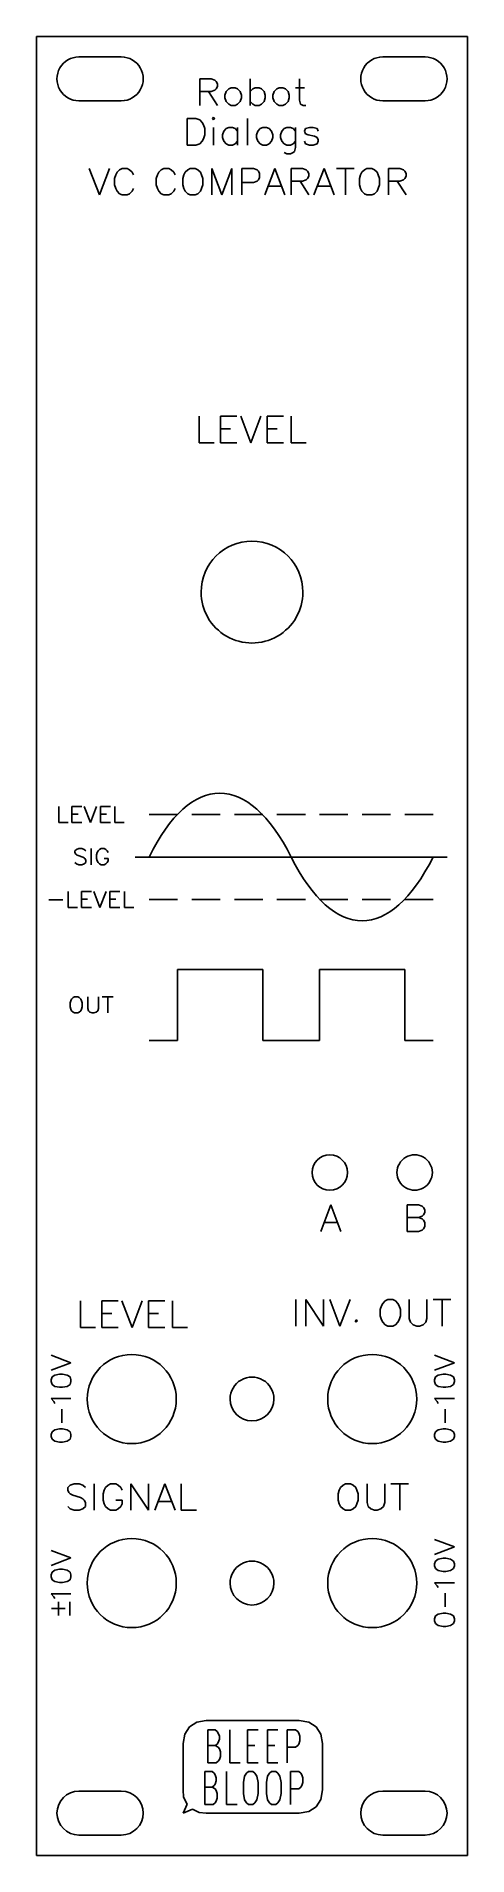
# Model space of a CAD drawing. Extents: x 0 to 30, y 0 to 128.
import ezdxf

# ---------------------------------------------------------------- set-up
doc = ezdxf.new("R2010")
doc.units = 0
for name, color, linetype in [('graphic', 7, 'CONTINUOUS'), ('logo', 7, 'CONTINUOUS'), ('panel', 7, 'CONTINUOUS'), ('text', 7, 'CONTINUOUS')]:
    doc.layers.add(name, color=color, linetype=linetype)

msp = doc.modelspace()

# ---------------------------------------------------------------- linework, layer by layer
at = {"layer": 'graphic', "color": 7}
for p, q in [((1.629148, 74.098649), (1.629148, 72.959615)), ((2.55139, 74.098649), (2.55139, 72.959615)), ((2.55139, 74.098649), (3.256834, 74.098649)), ((2.55139, 73.554941), (2.98498, 73.554941)), ((3.418568, 74.098649), (3.852158, 72.959615)), ((4.285748, 74.098649), (3.852158, 72.959615)), ((4.555878, 74.098649), (4.555878, 72.959615)), ((4.555878, 74.098649), (5.261322, 74.098649)), ((4.555878, 73.554941), (4.989468, 73.554941)), ((5.584798, 74.098649), (5.584798, 72.959615)), ((8, 73.529167), (10, 73.529167)), ((11, 73.529167), (13, 73.529167)), ((14, 73.529167), (16, 73.529167)), ((17, 73.529167), (19, 73.529167)), ((20, 73.529167), (22, 73.529167)), ((23, 73.529167), (25, 73.529167)), ((25.999999, 73.529167), (28, 73.529167)), ((1.629148, 72.959615), (2.279533, 72.959615)), ((2.55139, 72.959615), (3.256834, 72.959615)), ((4.555878, 72.959615), (5.261322, 72.959615)), ((5.584798, 72.959615), (6.235183, 72.959615)), ((2.874816, 71.068301), (2.766418, 70.959903)), ((2.766418, 70.959903), (2.766418, 70.851506)), ((2.766418, 70.851506), (2.819757, 70.743108)), ((2.819757, 70.743108), (2.874816, 70.68977)), ((3.036552, 71.12336), (2.874816, 71.068301)), ((2.874816, 70.68977), (2.983213, 70.634711)), ((2.983213, 70.634711), (3.308406, 70.526313)), ((3.253347, 71.12336), (3.036552, 71.12336)), ((3.416803, 71.068301), (3.253347, 71.12336)), ((3.525201, 70.959903), (3.416803, 71.068301)), ((3.903729, 71.12336), (3.903729, 69.984326)), ((4.337323, 70.851506), (4.283985, 70.68977)), ((4.283985, 70.68977), (4.283985, 70.417916)), ((4.392383, 70.959903), (4.337323, 70.851506)), ((4.50078, 71.068301), (4.392383, 70.959903)), ((4.609178, 71.12336), (4.50078, 71.068301)), ((4.825972, 71.12336), (4.609178, 71.12336)), ((4.93437, 71.068301), (4.825972, 71.12336)), ((5.042767, 70.959903), (4.93437, 71.068301)), ((5.097827, 70.851506), (5.042767, 70.959903)), ((2.874816, 70.038525), (2.766418, 70.146922)), ((3.036552, 69.984326), (2.874816, 70.038525)), ((3.253347, 69.984326), (3.036552, 69.984326)), ((3.416803, 70.038525), (3.253347, 69.984326)), ((3.308406, 70.526313), (3.416803, 70.472975)), ((3.416803, 70.472975), (3.470142, 70.417916)), ((3.525201, 70.146922), (3.416803, 70.038525)), ((3.470142, 70.417916), (3.525201, 70.309518)), ((3.525201, 70.309518), (3.525201, 70.146922)), ((4.283985, 70.417916), (4.337323, 70.25618)), ((4.337323, 70.25618), (4.392383, 70.146922)), ((4.392383, 70.146922), (4.50078, 70.038525)), ((4.50078, 70.038525), (4.609178, 69.984326)), ((4.609178, 69.984326), (4.825972, 69.984326)), ((4.825972, 70.417916), (5.097827, 70.417916)), ((4.825972, 69.984326), (4.93437, 70.038525)), ((4.93437, 70.038525), (5.042767, 70.146922)), ((5.042767, 70.146922), (5.097827, 70.25618)), ((5.097827, 70.25618), (5.097827, 70.417916)), ((7, 70.529168), (29.000002, 70.529169)), ((2.295391, 68.098701), (2.295391, 66.959667)), ((3.217633, 68.098701), (3.217633, 66.959667)), ((3.217633, 68.098701), (3.923077, 68.098701)), ((4.084811, 68.098701), (4.518401, 66.959667)), ((4.95199, 68.098701), (4.518401, 66.959667)), ((5.222121, 68.098701), (5.222121, 66.959667)), ((5.222121, 68.098701), (5.927565, 68.098701)), ((6.251041, 68.098701), (6.251041, 66.959667)), ((0.912875, 67.501905), (1.912875, 67.501905)), ((2.295391, 66.959667), (2.945776, 66.959667)), ((3.217633, 67.554993), (3.651223, 67.554993)), ((3.217633, 66.959667), (3.923077, 66.959667)), ((5.222121, 67.554993), (5.655711, 67.554993)), ((5.222121, 66.959667), (5.927565, 66.959667)), ((6.251041, 66.959667), (6.901426, 66.959667)), ((8, 67.529167), (10, 67.529167)), ((11, 67.529167), (13, 67.529167)), ((14, 67.529167), (16, 67.529167)), ((17, 67.529167), (19, 67.529167)), ((20, 67.529167), (22, 67.529167)), ((23, 67.529167), (25, 67.529167)), ((25.999999, 67.529167), (28, 67.529167)), ((10, 57.591664), (10, 62.591664)), ((10, 62.591664), (16.000002, 62.591664)), ((16.000002, 62.591664), (16.000002, 57.591664)), ((20.000002, 57.591664), (20.000002, 62.591664)), ((20.000002, 62.591664), (26.000001, 62.591664)), ((26.000001, 62.591664), (26.000002, 57.591664)), ((2.467921, 60.389232), (2.414583, 60.227496)), ((2.52298, 60.49763), (2.467921, 60.389232)), ((2.631378, 60.606027), (2.52298, 60.49763)), ((2.739775, 60.661086), (2.631378, 60.606027)), ((2.95657, 60.661086), (2.739775, 60.661086)), ((3.064968, 60.606027), (2.95657, 60.661086)), ((3.173365, 60.49763), (3.064968, 60.606027)), ((3.228424, 60.389232), (3.173365, 60.49763)), ((3.281763, 60.227496), (3.228424, 60.389232)), ((3.660297, 60.661086), (3.660297, 59.847245)), ((4.4208, 59.847245), (4.4208, 60.661086)), ((4.69093, 60.661086), (5.449712, 60.661086)), ((5.069461, 60.661086), (5.069461, 59.522052)), ((2.414583, 60.227496), (2.414583, 59.955642)), ((2.414583, 59.955642), (2.467921, 59.793906)), ((2.467921, 59.793906), (2.52298, 59.684648)), ((2.52298, 59.684648), (2.631378, 59.576251)), ((2.631378, 59.576251), (2.739775, 59.522052)), ((2.739775, 59.522052), (2.95657, 59.522052)), ((2.95657, 59.522052), (3.064968, 59.576251)), ((3.064968, 59.576251), (3.173365, 59.684648)), ((3.173365, 59.684648), (3.228424, 59.793906)), ((3.228424, 59.793906), (3.281763, 59.955642)), ((3.281763, 59.955642), (3.281763, 60.227496)), ((3.660297, 59.847245), (3.715356, 59.684648)), ((3.715356, 59.684648), (3.823753, 59.576251)), ((3.823753, 59.576251), (3.98721, 59.522052)), ((3.98721, 59.522052), (4.093887, 59.522052)), ((4.093887, 59.522052), (4.257343, 59.576251)), ((4.257343, 59.576251), (4.365741, 59.684648)), ((4.365741, 59.684648), (4.4208, 59.847245)), ((8, 57.591664), (10, 57.591664)), ((16.000002, 57.591664), (20.000002, 57.591664)), ((26.000002, 57.591664), (28.000002, 57.591664))]:
    msp.add_line(p, q, dxfattribs=at)
for points in [[(7.999999, 70.529168), (10.897755, 76.529168), (15.000001, 76.529168), (18.000001, 70.529168)], [(18.000001, 70.529168), (21.000001, 64.529168), (25.000001, 64.529168), (28.000001, 70.529168)]]:
    msp.add_open_spline(points, degree=3, dxfattribs=at)
at = {"layer": 'logo', "color": 7}
for p, q in [((10.499101, 8.630693), (10.831612, 9.147373)), ((10.831612, 9.147373), (11.348298, 9.479889)), ((11.348298, 9.479889), (12.018441, 9.597549)), ((12.018441, 9.597549), (18.566471, 9.597554)), ((18.566471, 9.597554), (19.236629, 9.479892)), ((19.236629, 9.479892), (19.7533, 9.147373)), ((19.7533, 9.147373), (20.085826, 8.630693)), ((10.381437, 7.960543), (10.499101, 8.630693)), ((10.381437, 4.686528), (10.381437, 7.960543)), ((12.127613, 6.601743), (12.127613, 8.921913)), ((12.127613, 8.921913), (12.643201, 8.921913)), ((12.643201, 7.81707), (12.127613, 7.81707)), ((12.643201, 8.921913), (12.790516, 8.811428)), ((12.790516, 7.927555), (12.643201, 7.81707)), ((12.643201, 7.81707), (12.864174, 7.706586)), ((12.790516, 8.811428), (12.864174, 8.700945)), ((12.864174, 8.038038), (12.790516, 7.927555)), ((12.864174, 8.700945), (12.937831, 8.479976)), ((12.937831, 8.259008), (12.864174, 8.038038)), ((12.864174, 7.706586), (12.937831, 7.596101)), ((12.937831, 8.479976), (12.937831, 8.259008)), ((13.674393, 6.601743), (13.674393, 8.921913)), ((14.926557, 6.601743), (14.926557, 8.921913)), ((14.926557, 8.921913), (15.663118, 8.921913)), ((14.926557, 7.81707), (15.442145, 7.81707)), ((16.326022, 6.601743), (16.326022, 8.921913)), ((16.326022, 8.921913), (17.062583, 8.921913)), ((16.326022, 7.81707), (16.84161, 7.81707)), ((17.725487, 6.601743), (17.725487, 8.921913)), ((17.725487, 8.921913), (18.314733, 8.921913)), ((18.314733, 7.706586), (17.725487, 7.706586)), ((18.314733, 8.921913), (18.462048, 8.811428)), ((18.462048, 7.81707), (18.314733, 7.706586)), ((18.462048, 8.811428), (18.535705, 8.700945)), ((18.535705, 7.927555), (18.462048, 7.81707)), ((18.535705, 8.700945), (18.609363, 8.479976)), ((18.609363, 8.148523), (18.535705, 7.927555)), ((18.609363, 8.479976), (18.609363, 8.148523)), ((20.085826, 8.630693), (20.20349, 7.960546)), ((20.20349, 7.960546), (20.203475, 4.686528)), ((12.716858, 6.601743), (12.127613, 6.601743)), ((12.864174, 6.712228), (12.716858, 6.601743)), ((12.937831, 6.822711), (12.864174, 6.712228)), ((12.937831, 7.596101), (13.011489, 7.375133)), ((13.011489, 7.04368), (12.937831, 6.822711)), ((13.011489, 7.375133), (13.011489, 7.04368)), ((14.410954, 6.601743), (13.674393, 6.601743)), ((15.663118, 6.601743), (14.926557, 6.601743)), ((17.062583, 6.601743), (16.326022, 6.601743)), ((11.90664, 3.662861), (11.90664, 5.983031)), ((11.90664, 5.983031), (12.422243, 5.983031)), ((12.422243, 5.983031), (12.569558, 5.872546)), ((12.569558, 5.872546), (12.643201, 5.762063)), ((12.643201, 5.762063), (12.716858, 5.541094)), ((12.716858, 5.320126), (12.643201, 5.099156)), ((12.716858, 5.541094), (12.716858, 5.320126)), ((13.45342, 3.662861), (13.45342, 5.983031)), ((14.631927, 5.209641), (14.705584, 5.651578)), ((14.631927, 4.436251), (14.631927, 5.209641)), ((14.705584, 5.651578), (14.8529, 5.872546)), ((14.8529, 5.872546), (15.0002, 5.983031)), ((15.0002, 5.983031), (15.29483, 5.983031)), ((15.29483, 5.983031), (15.442145, 5.872546)), ((15.442145, 5.872546), (15.589461, 5.651578)), ((15.589461, 5.651578), (15.663118, 5.209641)), ((15.663118, 5.209641), (15.663118, 4.436251)), ((16.252364, 5.209641), (16.326022, 5.651578)), ((16.252364, 4.436251), (16.252364, 5.209641)), ((16.326022, 5.651578), (16.473337, 5.872546)), ((16.473337, 5.872546), (16.620637, 5.983031)), ((16.620637, 5.983031), (16.915268, 5.983031)), ((16.915268, 5.983031), (17.062583, 5.872546)), ((17.062583, 5.872546), (17.209898, 5.651578)), ((17.209898, 5.651578), (17.283541, 5.209641)), ((17.283541, 5.209641), (17.283541, 4.436251)), ((17.94646, 3.662861), (17.94646, 5.983031)), ((17.94646, 5.983031), (18.535705, 5.983031)), ((18.535705, 5.983031), (18.683021, 5.872546)), ((18.683021, 5.872546), (18.756678, 5.762063)), ((18.756678, 5.762063), (18.830321, 5.541094)), ((18.830321, 5.209641), (18.756678, 4.988673)), ((18.830321, 5.541094), (18.830321, 5.209641)), ((10.418003, 4.168941), (10.381437, 4.686528)), ((10.673964, 3.687148), (10.418003, 4.168941)), ((12.422243, 4.878188), (11.90664, 4.878188)), ((12.569558, 4.988673), (12.422243, 4.878188)), ((12.422243, 4.878188), (12.643201, 4.767704)), ((12.643201, 5.099156), (12.569558, 4.988673)), ((12.643201, 4.767704), (12.716858, 4.657219)), ((12.716858, 3.883829), (12.643201, 3.773346)), ((12.716858, 4.657219), (12.790516, 4.436251)), ((12.790516, 4.104798), (12.716858, 3.883829)), ((12.790516, 4.436251), (12.790516, 4.104798)), ((14.705584, 3.994314), (14.631927, 4.436251)), ((14.8529, 3.773346), (14.705584, 3.994314)), ((15.589461, 3.994314), (15.442145, 3.773346)), ((15.663118, 4.436251), (15.589461, 3.994314)), ((16.326022, 3.994314), (16.252364, 4.436251)), ((16.473337, 3.773346), (16.326022, 3.994314)), ((17.209898, 3.994314), (17.062583, 3.773346)), ((17.283541, 4.436251), (17.209898, 3.994314)), ((18.535705, 4.767704), (17.94646, 4.767704)), ((18.683021, 4.878188), (18.535705, 4.767704)), ((18.756678, 4.988673), (18.683021, 4.878188)), ((20.085826, 4.016377), (19.7533, 3.499697)), ((20.203475, 4.686528), (20.085826, 4.016377)), ((10.377477, 3.049532), (10.673964, 3.687148)), ((11.038911, 3.328316), (10.377477, 3.049532)), ((11.506951, 3.084368), (11.038911, 3.328316)), ((12.018441, 3.049519), (11.506951, 3.084368)), ((12.495901, 3.662861), (11.90664, 3.662861)), ((18.566471, 3.049519), (12.018441, 3.049519)), ((12.643201, 3.773346), (12.495901, 3.662861)), ((14.189981, 3.662861), (13.45342, 3.662861)), ((15.0002, 3.662861), (14.8529, 3.773346)), ((15.29483, 3.662861), (15.0002, 3.662861)), ((15.442145, 3.773346), (15.29483, 3.662861)), ((16.620637, 3.662861), (16.473337, 3.773346)), ((16.915268, 3.662861), (16.620637, 3.662861)), ((17.062583, 3.773346), (16.915268, 3.662861)), ((19.236629, 3.16718), (18.566471, 3.049519)), ((19.7533, 3.499697), (19.236629, 3.16718))]:
    msp.add_line(p, q, dxfattribs=at)
at = {"layer": 'panel', "color": 7}
for p, q in [((0.049704, 128.450048), (0.049704, 0.049849)), ((30.429903, 128.450048), (0.049704, 128.450048)), ((30.429903, 0.049849), (30.429903, 128.450048)), ((3.039728, 127.001257), (6.030015, 127.001257)), ((24.449592, 127.001257), (27.439616, 127.001257)), ((3.039728, 123.903804), (6.030015, 123.903804)), ((24.449592, 123.903804), (27.439616, 123.903804)), ((18.827974, 89.230603), (18.827974, 89.230603)), ((21.967659, 48.262422), (21.967659, 48.262422)), ((27.948014, 48.262422), (27.948014, 48.262422)), ((9.90728, 32.274839), (9.90728, 32.274839)), ((16.784687, 32.274839), (16.784687, 32.274839)), ((26.851616, 32.274839), (26.851616, 32.274839)), ((9.90728, 19.284927), (9.90728, 19.284927)), ((16.784687, 19.284927), (16.784687, 19.284927)), ((26.851616, 19.284927), (26.851616, 19.284927)), ((3.039728, 4.596358), (6.030015, 4.596358)), ((24.449592, 4.596358), (27.439616, 4.596358)), ((3.039728, 1.498641), (6.030015, 1.498641)), ((24.449592, 1.498641), (27.439616, 1.498641)), ((0.049704, 0.049849), (30.429903, 0.049849))]:
    msp.add_line(p, q, dxfattribs=at)
for points in [[(1.701894, 126.226869), (1.425919, 125.747669), (1.425919, 125.157271), (1.701894, 124.678071)], [(3.039838, 127.001268), (2.48789, 127.001268), (1.977868, 126.706068), (1.701894, 126.226869)], [(7.367962, 126.226869), (7.091988, 126.706068), (6.581966, 127.001268), (6.030017, 127.001268)], [(7.367962, 124.678071), (7.643936, 125.157271), (7.643936, 125.747669), (7.367962, 126.226869)], [(23.111563, 126.226869), (22.835589, 125.747669), (22.835589, 125.157271), (23.111563, 124.678071)], [(24.449508, 127.001268), (23.897559, 127.001268), (23.387538, 126.706068), (23.111563, 126.226869)], [(28.777629, 126.226869), (28.501654, 126.706068), (27.991633, 127.001268), (27.439684, 127.001268)], [(28.777629, 124.678071), (29.053603, 125.157271), (29.053603, 125.747669), (28.777629, 126.226869)], [(1.701894, 124.678071), (1.977868, 124.198871), (2.48789, 123.903672), (3.039838, 123.903672)], [(6.030017, 123.903672), (6.581966, 123.903672), (7.091988, 124.198871), (7.367962, 124.678071)], [(23.111563, 124.678071), (23.387538, 124.198871), (23.897559, 123.903672), (24.449508, 123.903672)], [(27.439684, 123.903672), (27.991633, 123.903672), (28.501654, 124.198871), (28.777629, 124.678071)], [(15.239761, 92.827809), (13.258046, 92.827809), (11.651549, 91.217285), (11.651549, 89.230603)], [(18.827974, 89.230603), (18.827974, 91.217285), (17.221476, 92.827809), (15.239761, 92.827809)], [(11.651549, 89.230603), (11.651549, 87.945445), (12.335458, 86.75791), (13.445655, 86.115331)], [(17.033868, 86.115331), (18.144064, 86.75791), (18.827974, 87.945445), (18.827974, 89.230603)], [(13.445655, 86.115331), (14.555852, 85.472752), (15.923671, 85.472752), (17.033868, 86.115331)], [(20.721753, 49.509728), (20.034329, 49.509728), (19.476796, 48.951568), (19.475847, 48.262422)], [(21.967659, 48.262422), (21.96671, 48.951568), (21.409177, 49.509728), (20.721753, 49.509728)], [(26.079154, 49.344113), (25.693669, 49.120996), (25.4562, 48.708657), (25.4562, 48.262422)], [(27.325061, 49.344113), (26.939576, 49.567231), (26.464639, 49.567231), (26.079154, 49.344113)], [(27.948014, 48.262422), (27.948014, 48.708657), (27.710546, 49.120996), (27.325061, 49.344113)], [(19.475847, 48.262422), (19.476796, 47.573275), (20.034329, 47.015116), (20.721753, 47.015116)], [(20.721753, 47.015116), (21.409177, 47.015116), (21.96671, 47.573275), (21.967659, 48.262422)], [(25.4562, 48.262422), (25.4562, 47.816186), (25.693669, 47.403848), (26.079154, 47.18073)], [(27.325061, 47.18073), (27.710546, 47.403848), (27.948014, 47.816186), (27.948014, 48.262422)], [(26.079154, 47.18073), (26.464639, 46.957612), (26.939576, 46.957612), (27.325061, 47.18073)], [(6.767594, 35.42057), (5.034304, 35.42057), (3.628913, 34.012473), (3.627909, 32.274839)], [(9.90728, 32.274839), (9.906275, 34.012473), (8.500884, 35.42057), (6.767594, 35.42057)], [(23.711931, 35.42057), (21.978641, 35.42057), (20.57325, 34.012473), (20.572246, 32.274839)], [(26.851616, 32.274839), (26.850612, 34.012473), (25.445221, 35.42057), (23.711931, 35.42057)], [(14.467299, 33.616137), (13.989297, 33.339471), (13.694836, 32.828171), (13.694836, 32.274839)], [(16.012224, 33.616137), (15.534222, 33.892803), (14.9453, 33.892803), (14.467299, 33.616137)], [(16.784687, 32.274839), (16.784687, 32.828171), (16.490225, 33.339471), (16.012224, 33.616137)], [(3.627909, 32.274839), (3.628913, 30.537205), (5.034304, 29.129108), (6.767594, 29.129108)], [(6.767594, 29.129108), (8.500884, 29.129108), (9.906275, 30.537205), (9.90728, 32.274839)], [(13.694836, 32.274839), (13.694836, 31.419462), (14.386523, 30.726041), (15.239761, 30.726041)], [(15.239761, 30.726041), (16.093, 30.726041), (16.784687, 31.419462), (16.784687, 32.274839)], [(20.572246, 32.274839), (20.57325, 30.537205), (21.978641, 29.129108), (23.711931, 29.129108)], [(23.711931, 29.129108), (25.445221, 29.129108), (26.850612, 30.537205), (26.851616, 32.274839)], [(6.767594, 22.430658), (5.034304, 22.430658), (3.628913, 21.022561), (3.627909, 19.284927)], [(9.90728, 19.284927), (9.906275, 21.022561), (8.500884, 22.430658), (6.767594, 22.430658)], [(23.711931, 22.430658), (21.978641, 22.430658), (20.57325, 21.022561), (20.572246, 19.284927)], [(26.851616, 19.284927), (26.850612, 21.022561), (25.445221, 22.430658), (23.711931, 22.430658)], [(14.467299, 20.626225), (13.989297, 20.349559), (13.694836, 19.838259), (13.694836, 19.284927)], [(16.012224, 20.626225), (15.534222, 20.902892), (14.9453, 20.902892), (14.467299, 20.626225)], [(16.784687, 19.284927), (16.784687, 19.838259), (16.490225, 20.349559), (16.012224, 20.626225)], [(3.627909, 19.284927), (3.628913, 17.547293), (5.034304, 16.139196), (6.767594, 16.139196)], [(6.767594, 16.139196), (8.500884, 16.139196), (9.906275, 17.547293), (9.90728, 19.284927)], [(13.694836, 19.284927), (13.694836, 18.42955), (14.386523, 17.73613), (15.239761, 17.73613)], [(15.239761, 17.73613), (16.093, 17.73613), (16.784687, 18.42955), (16.784687, 19.284927)], [(20.572246, 19.284927), (20.57325, 17.547293), (21.978641, 16.139196), (23.711931, 16.139196)], [(23.711931, 16.139196), (25.445221, 16.139196), (26.850612, 17.547293), (26.851616, 19.284927)], [(3.039838, 4.596334), (2.187211, 4.595469), (1.496477, 3.902303), (1.496477, 3.047538)], [(7.573379, 3.047538), (7.573379, 3.902303), (6.882645, 4.595469), (6.030017, 4.596334)], [(24.449508, 4.596334), (23.59688, 4.595469), (22.906146, 3.902303), (22.906146, 3.047538)], [(28.983045, 3.047538), (28.983045, 3.902303), (28.292312, 4.595469), (27.439684, 4.596334)], [(1.496477, 3.047538), (1.496477, 2.192773), (2.187211, 1.499606), (3.039838, 1.498741)], [(6.030017, 1.498741), (6.882645, 1.499606), (7.573379, 2.192773), (7.573379, 3.047538)], [(22.906146, 3.047538), (22.906146, 2.192773), (23.59688, 1.499606), (24.449508, 1.498741)], [(27.439684, 1.498741), (28.292312, 1.499606), (28.983045, 2.192773), (28.983045, 3.047538)]]:
    msp.add_open_spline(points, degree=3, dxfattribs=at)
at = {"layer": 'text', "color": 7}
for p, q in [((11.556191, 125.450316), (11.556191, 123.582)), ((11.556191, 125.450316), (12.357704, 125.450316)), ((12.357704, 124.558492), (11.556191, 124.558492)), ((12.179903, 124.558492), (12.803616, 123.582)), ((12.357704, 125.450316), (12.622994, 125.360005)), ((12.622994, 124.648803), (12.357704, 124.558492)), ((12.622994, 125.360005), (12.713305, 125.269694)), ((12.713305, 124.739114), (12.622994, 124.648803)), ((12.713305, 125.269694), (12.803616, 125.094715)), ((12.803616, 124.914093), (12.713305, 124.739114)), ((12.803616, 125.094715), (12.803616, 124.914093)), ((13.424511, 124.558492), (13.337021, 124.293202)), ((13.605133, 124.739114), (13.424511, 124.558492)), ((13.780112, 124.826603), (13.605133, 124.739114)), ((14.048223, 124.826603), (13.780112, 124.826603)), ((14.226024, 124.739114), (14.048223, 124.826603)), ((14.403824, 124.558492), (14.226024, 124.739114)), ((14.491314, 124.293202), (14.403824, 124.558492)), ((15.112201, 125.450316), (15.112201, 123.582)), ((15.112201, 124.558492), (15.292823, 124.739114)), ((15.292823, 124.739114), (15.467802, 124.826603)), ((15.467802, 124.826603), (15.735913, 124.826603)), ((15.735913, 124.826603), (15.913714, 124.739114)), ((15.913714, 124.739114), (16.091514, 124.558492)), ((16.091514, 124.558492), (16.179004, 124.293202)), ((16.799891, 124.558492), (16.712401, 124.293202)), ((16.980513, 124.739114), (16.799891, 124.558492)), ((17.155492, 124.826603), (16.980513, 124.739114)), ((17.423603, 124.826603), (17.155492, 124.826603)), ((17.601404, 124.739114), (17.423603, 124.826603)), ((17.779204, 124.558492), (17.601404, 124.739114)), ((17.866694, 124.293202), (17.779204, 124.558492)), ((18.312612, 124.826603), (18.933503, 124.826603)), ((18.577902, 125.450316), (18.577902, 123.937601)), ((13.337021, 124.293202), (13.337021, 124.115401)), ((13.337021, 124.115401), (13.424511, 123.848701)), ((13.424511, 123.848701), (13.605133, 123.6709)), ((13.605133, 123.6709), (13.780112, 123.582)), ((13.780112, 123.582), (14.048223, 123.582)), ((14.048223, 123.582), (14.226024, 123.6709)), ((14.226024, 123.6709), (14.403824, 123.848701)), ((14.403824, 123.848701), (14.491314, 124.115401)), ((14.491314, 124.115401), (14.491314, 124.293202)), ((15.292823, 123.6709), (15.112201, 123.848701)), ((15.467802, 123.582), (15.292823, 123.6709)), ((15.735913, 123.582), (15.467802, 123.582)), ((15.913714, 123.6709), (15.735913, 123.582)), ((16.091514, 123.848701), (15.913714, 123.6709)), ((16.179004, 124.115401), (16.091514, 123.848701)), ((16.179004, 124.293202), (16.179004, 124.115401)), ((16.712401, 124.293202), (16.712401, 124.115401)), ((16.712401, 124.115401), (16.799891, 123.848701)), ((16.799891, 123.848701), (16.980513, 123.6709)), ((16.980513, 123.6709), (17.155492, 123.582)), ((17.155492, 123.582), (17.423603, 123.582)), ((17.423603, 123.582), (17.601404, 123.6709)), ((17.601404, 123.6709), (17.779204, 123.848701)), ((17.779204, 123.848701), (17.866694, 124.115401)), ((17.866694, 124.115401), (17.866694, 124.293202)), ((18.577902, 123.937601), (18.668213, 123.6709)), ((18.668213, 123.6709), (18.843192, 123.582)), ((18.843192, 123.582), (19.023814, 123.582)), ((10.667191, 122.650316), (10.667191, 120.782)), ((10.667191, 122.650316), (11.290903, 122.650316)), ((11.290903, 122.650316), (11.559015, 122.560005)), ((11.559015, 122.560005), (11.733994, 122.382204)), ((11.733994, 122.382204), (11.824305, 122.204404)), ((11.824305, 122.204404), (11.914616, 121.939114)), ((12.535511, 122.737805), (12.448021, 122.650316)), ((12.448021, 122.650316), (12.535511, 122.560005)), ((12.625822, 122.650316), (12.535511, 122.737805)), ((12.535511, 122.560005), (12.625822, 122.650316)), ((12.535511, 122.026603), (12.535511, 120.782)), ((13.602312, 122.026603), (13.427333, 121.939114)), ((13.870423, 122.026603), (13.602312, 122.026603)), ((14.048224, 121.939114), (13.870423, 122.026603)), ((14.226024, 122.026603), (14.226024, 120.782)), ((14.934401, 122.650316), (14.934401, 120.782)), ((16.001202, 122.026603), (15.826223, 121.939114)), ((16.269313, 122.026603), (16.001202, 122.026603)), ((16.447114, 121.939114), (16.269313, 122.026603)), ((17.688902, 122.026603), (17.513923, 121.939114)), ((17.957013, 122.026603), (17.688902, 122.026603)), ((18.134814, 121.939114), (17.957013, 122.026603)), ((18.312614, 122.026603), (18.312614, 120.6042)), ((19.289102, 122.026603), (19.020991, 121.939114)), ((19.557214, 122.026603), (19.289102, 122.026603)), ((19.822504, 121.939114), (19.557214, 122.026603)), ((11.290903, 120.782), (10.667191, 120.782)), ((11.559015, 120.8709), (11.290903, 120.782)), ((11.733994, 121.048701), (11.559015, 120.8709)), ((11.824305, 121.227912), (11.733994, 121.048701)), ((11.914616, 121.493202), (11.824305, 121.227912)), ((11.914616, 121.939114), (11.914616, 121.493202)), ((13.246711, 121.758492), (13.159221, 121.493202)), ((13.159221, 121.493202), (13.159221, 121.315401)), ((13.159221, 121.315401), (13.246711, 121.048701)), ((13.427333, 121.939114), (13.246711, 121.758492)), ((13.246711, 121.048701), (13.427333, 120.8709)), ((13.427333, 120.8709), (13.602312, 120.782)), ((13.602312, 120.782), (13.870423, 120.782)), ((13.870423, 120.782), (14.048224, 120.8709)), ((14.226024, 121.758492), (14.048224, 121.939114)), ((14.048224, 120.8709), (14.226024, 121.048701)), ((15.645601, 121.758492), (15.558111, 121.493202)), ((15.558111, 121.493202), (15.558111, 121.315401)), ((15.558111, 121.315401), (15.645601, 121.048701)), ((15.826223, 121.939114), (15.645601, 121.758492)), ((15.645601, 121.048701), (15.826223, 120.8709)), ((15.826223, 120.8709), (16.001202, 120.782)), ((16.001202, 120.782), (16.269313, 120.782)), ((16.269313, 120.782), (16.447114, 120.8709)), ((16.624914, 121.758492), (16.447114, 121.939114)), ((16.447114, 120.8709), (16.624914, 121.048701)), ((16.712404, 121.493202), (16.624914, 121.758492)), ((16.624914, 121.048701), (16.712404, 121.315401)), ((16.712404, 121.315401), (16.712404, 121.493202)), ((17.333301, 121.758492), (17.245811, 121.493202)), ((17.245811, 121.493202), (17.245811, 121.315401)), ((17.245811, 121.315401), (17.333301, 121.048701)), ((17.513923, 121.939114), (17.333301, 121.758492)), ((17.333301, 121.048701), (17.513923, 120.8709)), ((17.513923, 120.8709), (17.688902, 120.782)), ((17.688902, 120.782), (17.957013, 120.782)), ((17.957013, 120.782), (18.134814, 120.8709)), ((18.312614, 121.758492), (18.134814, 121.939114)), ((18.134814, 120.8709), (18.312614, 121.048701)), ((19.020991, 121.939114), (18.933501, 121.758492)), ((18.933501, 121.758492), (19.020991, 121.583513)), ((19.020991, 120.8709), (18.933501, 121.048701)), ((19.020991, 121.583513), (19.201613, 121.493202)), ((19.289102, 120.782), (19.020991, 120.8709)), ((19.201613, 121.493202), (19.644703, 121.402891)), ((19.557214, 120.782), (19.289102, 120.782)), ((19.822504, 120.8709), (19.557214, 120.782)), ((19.644703, 121.402891), (19.822504, 121.315401)), ((19.912815, 121.758492), (19.822504, 121.939114)), ((19.822504, 121.315401), (19.912815, 121.137601)), ((19.912815, 121.048701), (19.822504, 120.8709)), ((19.912815, 121.137601), (19.912815, 121.048701)), ((17.688902, 120.161109), (17.513923, 120.248599)), ((17.957013, 120.161109), (17.688902, 120.161109)), ((18.134814, 120.248599), (17.957013, 120.161109)), ((18.225125, 120.336088), (18.134814, 120.248599)), ((18.312614, 120.6042), (18.225125, 120.336088)), ((3.773901, 119.125476), (4.485103, 117.25716)), ((5.196305, 119.125476), (4.485103, 117.25716)), ((5.639391, 118.679564), (5.551901, 118.414274)), ((5.551901, 118.414274), (5.551901, 117.968362)), ((5.729702, 118.857364), (5.639391, 118.679564)), ((5.907502, 119.035165), (5.729702, 118.857364)), ((6.085303, 119.125476), (5.907502, 119.035165)), ((6.440904, 119.125476), (6.085303, 119.125476)), ((6.618704, 119.035165), (6.440904, 119.125476)), ((6.796505, 118.857364), (6.618704, 119.035165)), ((6.886816, 118.679564), (6.796505, 118.857364)), ((8.574511, 118.679564), (8.487021, 118.414274)), ((8.487021, 118.414274), (8.487021, 117.968362)), ((8.664822, 118.857364), (8.574511, 118.679564)), ((8.842622, 119.035165), (8.664822, 118.857364)), ((9.020423, 119.125476), (8.842622, 119.035165)), ((9.376024, 119.125476), (9.020423, 119.125476)), ((9.553824, 119.035165), (9.376024, 119.125476)), ((9.731625, 118.857364), (9.553824, 119.035165)), ((9.821936, 118.679564), (9.731625, 118.857364)), ((10.442831, 118.679564), (10.355341, 118.414274)), ((10.355341, 118.414274), (10.355341, 117.968362)), ((10.533142, 118.857364), (10.442831, 118.679564)), ((10.710942, 119.035165), (10.533142, 118.857364)), ((10.888743, 119.125476), (10.710942, 119.035165)), ((11.244344, 119.125476), (10.888743, 119.125476)), ((11.422144, 119.035165), (11.244344, 119.125476)), ((11.599945, 118.857364), (11.422144, 119.035165)), ((11.690256, 118.679564), (11.599945, 118.857364)), ((11.777745, 118.414274), (11.690256, 118.679564)), ((11.777745, 117.968362), (11.777745, 118.414274)), ((12.398641, 119.125476), (12.398641, 117.25716)), ((12.398641, 119.125476), (13.109843, 117.25716)), ((13.821045, 119.125476), (13.109843, 117.25716)), ((13.821045, 119.125476), (13.821045, 117.25716)), ((14.532291, 119.125476), (14.532291, 117.25716)), ((14.532291, 119.125476), (15.333804, 119.125476)), ((15.333804, 118.146162), (14.532291, 118.146162)), ((15.333804, 119.125476), (15.599094, 119.035165)), ((15.599094, 118.233652), (15.333804, 118.146162)), ((15.599094, 119.035165), (15.689405, 118.944854)), ((15.689405, 118.323963), (15.599094, 118.233652)), ((15.689405, 118.944854), (15.779716, 118.769875)), ((15.779716, 118.501763), (15.689405, 118.323963)), ((15.779716, 118.769875), (15.779716, 118.501763)), ((16.846503, 119.125476), (16.135301, 117.25716)), ((16.846503, 119.125476), (17.557705, 117.25716)), ((18.000791, 119.125476), (18.000791, 117.25716)), ((18.000791, 119.125476), (18.802304, 119.125476)), ((18.802304, 118.233652), (18.000791, 118.233652)), ((18.624503, 118.233652), (19.248216, 117.25716)), ((18.802304, 119.125476), (19.067594, 119.035165)), ((19.067594, 118.323963), (18.802304, 118.233652)), ((19.067594, 119.035165), (19.157905, 118.944854)), ((19.157905, 118.414274), (19.067594, 118.323963)), ((19.157905, 118.944854), (19.248216, 118.769875)), ((19.248216, 118.589253), (19.157905, 118.414274)), ((19.248216, 118.769875), (19.248216, 118.589253)), ((20.315003, 119.125476), (19.603801, 117.25716)), ((20.315003, 119.125476), (21.026205, 117.25716)), ((21.204001, 119.125476), (22.448604, 119.125476)), ((21.824892, 119.125476), (21.824892, 117.25716)), ((22.891691, 118.679564), (22.804201, 118.414274)), ((22.804201, 118.414274), (22.804201, 117.968362)), ((22.982002, 118.857364), (22.891691, 118.679564)), ((23.159802, 119.035165), (22.982002, 118.857364)), ((23.337603, 119.125476), (23.159802, 119.035165)), ((23.693204, 119.125476), (23.337603, 119.125476)), ((23.871004, 119.035165), (23.693204, 119.125476)), ((24.048805, 118.857364), (23.871004, 119.035165)), ((24.139116, 118.679564), (24.048805, 118.857364)), ((24.226605, 118.414274), (24.139116, 118.679564)), ((24.226605, 117.968362), (24.226605, 118.414274)), ((24.847491, 119.125476), (24.847491, 117.25716)), ((24.847491, 119.125476), (25.649004, 119.125476)), ((25.649004, 118.233652), (24.847491, 118.233652)), ((25.471203, 118.233652), (26.094916, 117.25716)), ((25.649004, 119.125476), (25.914294, 119.035165)), ((25.914294, 118.323963), (25.649004, 118.233652)), ((25.914294, 119.035165), (26.004605, 118.944854)), ((26.004605, 118.414274), (25.914294, 118.323963)), ((26.004605, 118.944854), (26.094916, 118.769875)), ((26.094916, 118.589253), (26.004605, 118.414274)), ((26.094916, 118.769875), (26.094916, 118.589253)), ((5.551901, 117.968362), (5.639391, 117.703072)), ((5.639391, 117.703072), (5.729702, 117.523861)), ((5.729702, 117.523861), (5.907502, 117.34606)), ((5.907502, 117.34606), (6.085303, 117.25716)), ((6.085303, 117.25716), (6.440904, 117.25716)), ((6.440904, 117.25716), (6.618704, 117.34606)), ((6.618704, 117.34606), (6.796505, 117.523861)), ((6.796505, 117.523861), (6.886816, 117.703072)), ((8.487021, 117.968362), (8.574511, 117.703072)), ((8.574511, 117.703072), (8.664822, 117.523861)), ((8.664822, 117.523861), (8.842622, 117.34606)), ((8.842622, 117.34606), (9.020423, 117.25716)), ((9.020423, 117.25716), (9.376024, 117.25716)), ((9.376024, 117.25716), (9.553824, 117.34606)), ((9.553824, 117.34606), (9.731625, 117.523861)), ((9.731625, 117.523861), (9.821936, 117.703072)), ((10.355341, 117.968362), (10.442831, 117.703072)), ((10.442831, 117.703072), (10.533142, 117.523861)), ((10.533142, 117.523861), (10.710942, 117.34606)), ((10.710942, 117.34606), (10.888743, 117.25716)), ((10.888743, 117.25716), (11.244344, 117.25716)), ((11.244344, 117.25716), (11.422144, 117.34606)), ((11.422144, 117.34606), (11.599945, 117.523861)), ((11.599945, 117.523861), (11.690256, 117.703072)), ((11.690256, 117.703072), (11.777745, 117.968362)), ((16.400591, 117.878051), (17.292415, 117.878051)), ((19.869091, 117.878051), (20.760915, 117.878051)), ((22.804201, 117.968362), (22.891691, 117.703072)), ((22.891691, 117.703072), (22.982002, 117.523861)), ((22.982002, 117.523861), (23.159802, 117.34606)), ((23.159802, 117.34606), (23.337603, 117.25716)), ((23.337603, 117.25716), (23.693204, 117.25716)), ((23.693204, 117.25716), (23.871004, 117.34606)), ((23.871004, 117.34606), (24.048805, 117.523861)), ((24.048805, 117.523861), (24.139116, 117.703072)), ((24.139116, 117.703072), (24.226605, 117.968362)), ((11.512491, 101.641316), (11.512491, 99.773)), ((13.025211, 101.641316), (13.025211, 99.773)), ((13.025211, 101.641316), (14.182325, 101.641316)), ((14.447611, 101.641316), (15.158813, 99.773)), ((15.870015, 101.641316), (15.158813, 99.773)), ((16.313101, 101.641316), (16.313101, 99.773)), ((16.313101, 101.641316), (17.470215, 101.641316)), ((18.000801, 101.641316), (18.000801, 99.773)), ((13.025211, 100.749492), (13.736413, 100.749492)), ((16.313101, 100.749492), (17.024303, 100.749492)), ((11.512491, 99.773), (12.579294, 99.773)), ((13.025211, 99.773), (14.182325, 99.773)), ((16.313101, 99.773), (17.470215, 99.773)), ((18.000801, 99.773), (19.067604, 99.773)), ((20.790003, 45.975316), (20.078801, 44.107)), ((20.790003, 45.975316), (21.501205, 44.107)), ((26.166291, 45.975316), (26.166291, 44.107)), ((26.166291, 45.975316), (26.967804, 45.975316)), ((26.166291, 45.083492), (26.967804, 45.083492)), ((26.967804, 45.975316), (27.233094, 45.885005)), ((27.233094, 45.173803), (26.967804, 45.083492)), ((26.967804, 45.083492), (27.233094, 44.996002)), ((27.233094, 45.885005), (27.323405, 45.794694)), ((27.323405, 45.264114), (27.233094, 45.173803)), ((27.233094, 44.996002), (27.323405, 44.908513)), ((27.323405, 45.794694), (27.413716, 45.619715)), ((27.413716, 45.439093), (27.323405, 45.264114)), ((27.413716, 45.619715), (27.413716, 45.439093)), ((20.344091, 44.727891), (21.235915, 44.727891)), ((26.967804, 44.107), (26.166291, 44.107)), ((27.233094, 44.1959), (26.967804, 44.107)), ((27.323405, 44.2848), (27.233094, 44.1959)), ((27.323405, 44.908513), (27.413716, 44.727891)), ((27.413716, 44.462601), (27.323405, 44.2848)), ((27.413716, 44.727891), (27.413716, 44.462601)), ((3.143591, 39.197316), (3.143591, 37.329)), ((4.656311, 39.197316), (4.656311, 37.329)), ((4.656311, 39.197316), (5.813425, 39.197316)), ((6.078711, 39.197316), (6.789913, 37.329)), ((7.501115, 39.197316), (6.789913, 37.329)), ((7.944201, 39.197316), (7.944201, 37.329)), ((7.944201, 39.197316), (9.101315, 39.197316)), ((9.631901, 39.197316), (9.631901, 37.329)), ((18.321901, 39.297316), (18.321901, 37.429)), ((19.033103, 39.297316), (19.033103, 37.429)), ((19.033103, 39.297316), (20.280528, 37.429)), ((20.280528, 39.297316), (20.280528, 37.429)), ((20.723621, 39.297316), (21.434823, 37.429)), ((22.146025, 39.297316), (21.434823, 37.429)), ((24.367121, 38.851404), (24.279631, 38.586114)), ((24.279631, 38.586114), (24.279631, 38.140202)), ((24.457432, 39.029204), (24.367121, 38.851404)), ((24.635232, 39.207005), (24.457432, 39.029204)), ((24.813033, 39.297316), (24.635232, 39.207005)), ((25.168634, 39.297316), (24.813033, 39.297316)), ((25.346434, 39.207005), (25.168634, 39.297316)), ((25.524235, 39.029204), (25.346434, 39.207005)), ((25.614546, 38.851404), (25.524235, 39.029204)), ((25.702035, 38.586114), (25.614546, 38.851404)), ((25.702035, 38.140202), (25.702035, 38.586114)), ((26.322921, 39.297316), (26.322921, 37.962401)), ((27.570346, 37.962401), (27.570346, 39.297316)), ((28.013441, 39.297316), (29.258044, 39.297316)), ((28.634332, 39.297316), (28.634332, 37.429)), ((3.143591, 37.329), (4.210394, 37.329)), ((4.656311, 38.305492), (5.367513, 38.305492)), ((4.656311, 37.329), (5.813425, 37.329)), ((7.944201, 38.305492), (8.655403, 38.305492)), ((7.944201, 37.329), (9.101315, 37.329)), ((9.631901, 37.329), (10.698704, 37.329)), ((22.589111, 37.874912), (22.501621, 37.784601)), ((22.501621, 37.784601), (22.589111, 37.695701)), ((22.679422, 37.784601), (22.589111, 37.874912)), ((22.589111, 37.695701), (22.679422, 37.784601)), ((24.279631, 38.140202), (24.367121, 37.874912)), ((24.367121, 37.874912), (24.457432, 37.695701)), ((24.457432, 37.695701), (24.635232, 37.5179)), ((24.635232, 37.5179), (24.813033, 37.429)), ((24.813033, 37.429), (25.168634, 37.429)), ((25.168634, 37.429), (25.346434, 37.5179)), ((25.346434, 37.5179), (25.524235, 37.695701)), ((25.524235, 37.695701), (25.614546, 37.874912)), ((25.614546, 37.874912), (25.702035, 38.140202)), ((26.322921, 37.962401), (26.413232, 37.695701)), ((26.413232, 37.695701), (26.591032, 37.5179)), ((26.591032, 37.5179), (26.859144, 37.429)), ((26.859144, 37.429), (27.034123, 37.429)), ((27.034123, 37.429), (27.302234, 37.5179)), ((27.302234, 37.5179), (27.480035, 37.695701)), ((27.480035, 37.695701), (27.570346, 37.962401)), ((1.080764, 35.369152), (2.482, 34.835751)), ((1.080764, 34.30235), (2.482, 34.835751)), ((28.098764, 35.369152), (29.5, 34.835751)), ((28.098764, 34.30235), (29.5, 34.835751)), ((1.148498, 33.836685), (1.080764, 33.635601)), ((1.080764, 33.635601), (1.080764, 33.502251)), ((1.080764, 33.502251), (1.148498, 33.303284)), ((1.347465, 33.967919), (1.148498, 33.836685)), ((1.681899, 34.035652), (1.347465, 33.967919)), ((1.880866, 34.035652), (1.681899, 34.035652)), ((2.2153, 33.967919), (1.880866, 34.035652)), ((2.415325, 33.836685), (2.2153, 33.967919)), ((2.482, 33.635601), (2.415325, 33.836685)), ((2.415325, 33.303284), (2.482, 33.502251)), ((2.482, 33.502251), (2.482, 33.635601)), ((28.166498, 33.836685), (28.098764, 33.635601)), ((28.098764, 33.635601), (28.098764, 33.502251)), ((28.098764, 33.502251), (28.166498, 33.303284)), ((28.365465, 33.967919), (28.166498, 33.836685)), ((28.699899, 34.035652), (28.365465, 33.967919)), ((28.898866, 34.035652), (28.699899, 34.035652)), ((29.2333, 33.967919), (28.898866, 34.035652)), ((29.433325, 33.836685), (29.2333, 33.967919)), ((29.5, 33.635601), (29.433325, 33.836685)), ((29.433325, 33.303284), (29.5, 33.502251)), ((29.5, 33.502251), (29.5, 33.635601)), ((1.281848, 32.101018), (1.080764, 32.302101)), ((1.080764, 32.302101), (2.482, 32.302101)), ((1.148498, 33.303284), (1.347465, 33.167817)), ((1.347465, 31.969784), (1.281848, 32.101018)), ((1.347465, 33.167817), (1.681899, 33.102201)), ((1.681899, 33.102201), (1.880866, 33.102201)), ((1.880866, 33.102201), (2.2153, 33.167817)), ((2.2153, 33.167817), (2.415325, 33.303284)), ((28.299848, 32.101018), (28.098764, 32.302101)), ((28.098764, 32.302101), (29.5, 32.302101)), ((28.166498, 33.303284), (28.365465, 33.167817)), ((28.365465, 31.969784), (28.299848, 32.101018)), ((28.365465, 33.167817), (28.699899, 33.102201)), ((28.699899, 33.102201), (28.898866, 33.102201)), ((28.898866, 33.102201), (29.2333, 33.167817)), ((29.2333, 33.167817), (29.433325, 33.303284)), ((1.831382, 30.604373), (1.831382, 31.56381)), ((28.849382, 30.604373), (28.849382, 31.56381)), ((1.148498, 29.965302), (1.080764, 29.764218)), ((1.080764, 29.764218), (1.080764, 29.630868)), ((1.080764, 29.630868), (1.148497, 29.431901)), ((1.347465, 30.096535), (1.148498, 29.965302)), ((1.681899, 30.164269), (1.347465, 30.096535)), ((1.880866, 30.164269), (1.681899, 30.164269)), ((2.2153, 30.096535), (1.880866, 30.164269)), ((2.415325, 29.965302), (2.2153, 30.096535)), ((2.482, 29.764218), (2.415325, 29.965302)), ((2.415325, 29.431901), (2.482, 29.630868)), ((2.482, 29.630868), (2.482, 29.764218)), ((28.166498, 29.965302), (28.098765, 29.764218)), ((28.098765, 29.764218), (28.098765, 29.630868)), ((28.098765, 29.630868), (28.166497, 29.431901)), ((28.365465, 30.096535), (28.166498, 29.965302)), ((28.699899, 30.164269), (28.365465, 30.096535)), ((28.898866, 30.164269), (28.699899, 30.164269)), ((29.2333, 30.096535), (28.898866, 30.164269)), ((29.433325, 29.965302), (29.2333, 30.096535)), ((29.5, 29.764218), (29.433325, 29.965302)), ((29.433325, 29.431901), (29.5, 29.630868)), ((29.5, 29.630868), (29.5, 29.764218)), ((1.148497, 29.431901), (1.347464, 29.296434)), ((1.347464, 29.296434), (1.681898, 29.230817)), ((1.681898, 29.230817), (1.880865, 29.230817)), ((1.880865, 29.230817), (2.2153, 29.296434)), ((2.2153, 29.296434), (2.415325, 29.431901)), ((28.166497, 29.431901), (28.365465, 29.296434)), ((28.365465, 29.296434), (28.699898, 29.230817)), ((28.699898, 29.230817), (28.898865, 29.230817)), ((28.898865, 29.230817), (29.2333, 29.296434)), ((29.2333, 29.296434), (29.433325, 29.431901)), ((2.433802, 26.207005), (2.256001, 26.029204)), ((2.256001, 26.029204), (2.256001, 25.851404)), ((2.256001, 25.851404), (2.343491, 25.673603)), ((2.699092, 26.297316), (2.433802, 26.207005)), ((3.054693, 26.297316), (2.699092, 26.297316)), ((3.322804, 26.207005), (3.054693, 26.297316)), ((3.500605, 26.029204), (3.322804, 26.207005)), ((4.121491, 26.297316), (4.121491, 24.429)), ((4.832701, 25.851404), (4.745211, 25.586114)), ((4.923012, 26.029204), (4.832701, 25.851404)), ((5.100812, 26.207005), (4.923012, 26.029204)), ((5.278613, 26.297316), (5.100812, 26.207005)), ((5.634214, 26.297316), (5.278613, 26.297316)), ((5.812014, 26.207005), (5.634214, 26.297316)), ((5.989815, 26.029204), (5.812014, 26.207005)), ((6.080126, 25.851404), (5.989815, 26.029204)), ((6.701011, 26.297316), (6.701011, 24.429)), ((6.701011, 26.297316), (7.948436, 24.429)), ((7.948436, 26.297316), (7.948436, 24.429)), ((9.102733, 26.297316), (8.391531, 24.429)), ((9.102733, 26.297316), (9.813935, 24.429)), ((10.257021, 26.297316), (10.257021, 24.429)), ((21.388281, 25.851404), (21.300791, 25.586114)), ((21.478592, 26.029204), (21.388281, 25.851404)), ((21.656392, 26.207005), (21.478592, 26.029204)), ((21.834193, 26.297316), (21.656392, 26.207005)), ((22.189794, 26.297316), (21.834193, 26.297316)), ((22.367594, 26.207005), (22.189794, 26.297316)), ((22.545395, 26.029204), (22.367594, 26.207005)), ((22.635706, 25.851404), (22.545395, 26.029204)), ((22.723195, 25.586114), (22.635706, 25.851404)), ((23.344091, 26.297316), (23.344091, 24.962401)), ((24.591516, 24.962401), (24.591516, 26.297316)), ((25.034601, 26.297316), (26.279204, 26.297316)), ((25.655492, 26.297316), (25.655492, 24.429)), ((2.433802, 24.5179), (2.256001, 24.695701)), ((2.343491, 25.673603), (2.433802, 25.586114)), ((2.433802, 25.586114), (2.611602, 25.495803)), ((2.699092, 24.429), (2.433802, 24.5179)), ((2.611602, 25.495803), (3.145004, 25.318002)), ((3.054693, 24.429), (2.699092, 24.429)), ((3.322804, 24.5179), (3.054693, 24.429)), ((3.145004, 25.318002), (3.322804, 25.230513)), ((3.322804, 25.230513), (3.410294, 25.140202)), ((3.500605, 24.695701), (3.322804, 24.5179)), ((3.410294, 25.140202), (3.500605, 24.962401)), ((3.500605, 24.962401), (3.500605, 24.695701)), ((4.745211, 25.586114), (4.745211, 25.140202)), ((4.745211, 25.140202), (4.832701, 24.874912)), ((4.832701, 24.874912), (4.923012, 24.695701)), ((4.923012, 24.695701), (5.100812, 24.5179)), ((5.100812, 24.5179), (5.278613, 24.429)), ((5.278613, 24.429), (5.634214, 24.429)), ((5.634214, 25.140202), (6.080126, 25.140202)), ((5.634214, 24.429), (5.812014, 24.5179)), ((5.812014, 24.5179), (5.989815, 24.695701)), ((5.989815, 24.695701), (6.080126, 24.874912)), ((6.080126, 24.874912), (6.080126, 25.140202)), ((8.656821, 25.049891), (9.548645, 25.049891)), ((10.257021, 24.429), (11.323824, 24.429)), ((21.300791, 25.586114), (21.300791, 25.140202)), ((21.300791, 25.140202), (21.388281, 24.874912)), ((21.388281, 24.874912), (21.478592, 24.695701)), ((21.478592, 24.695701), (21.656392, 24.5179)), ((21.656392, 24.5179), (21.834193, 24.429)), ((21.834193, 24.429), (22.189794, 24.429)), ((22.189794, 24.429), (22.367594, 24.5179)), ((22.367594, 24.5179), (22.545395, 24.695701)), ((22.545395, 24.695701), (22.635706, 24.874912)), ((22.635706, 24.874912), (22.723195, 25.140202)), ((22.723195, 25.140202), (22.723195, 25.586114)), ((23.344091, 24.962401), (23.434402, 24.695701)), ((23.434402, 24.695701), (23.612202, 24.5179)), ((23.612202, 24.5179), (23.880314, 24.429)), ((23.880314, 24.429), (24.055293, 24.429)), ((24.055293, 24.429), (24.323404, 24.5179)), ((24.323404, 24.5179), (24.501205, 24.695701)), ((24.501205, 24.695701), (24.591516, 24.962401)), ((28.098764, 22.369152), (29.5, 21.835751)), ((28.098764, 21.30235), (29.5, 21.835751)), ((1.080764, 21.591172), (2.482, 21.057771)), ((1.080764, 20.52437), (2.482, 21.057771)), ((28.166498, 20.836685), (28.098764, 20.635601)), ((28.098764, 20.635601), (28.098764, 20.502251)), ((28.365465, 20.967919), (28.166498, 20.836685)), ((28.699899, 21.035652), (28.365465, 20.967919)), ((28.898866, 21.035652), (28.699899, 21.035652)), ((29.2333, 20.967919), (28.898866, 21.035652)), ((29.433325, 20.836685), (29.2333, 20.967919)), ((29.5, 20.635601), (29.433325, 20.836685)), ((29.5, 20.502251), (29.5, 20.635601)), ((1.148498, 20.058705), (1.080764, 19.857621)), ((1.080764, 19.857621), (1.080764, 19.724271)), ((1.080764, 19.724271), (1.148498, 19.525304)), ((1.347465, 20.189939), (1.148498, 20.058705)), ((1.148498, 19.525304), (1.347465, 19.389837)), ((1.681899, 20.257672), (1.347465, 20.189939)), ((1.347465, 19.389837), (1.681899, 19.324221)), ((1.880866, 20.257672), (1.681899, 20.257672)), ((1.681899, 19.324221), (1.880866, 19.324221)), ((2.2153, 20.189939), (1.880866, 20.257672)), ((1.880866, 19.324221), (2.2153, 19.389837)), ((2.415325, 20.058705), (2.2153, 20.189939)), ((2.2153, 19.389837), (2.415325, 19.525304)), ((2.482, 19.857621), (2.415325, 20.058705)), ((2.415325, 19.525304), (2.482, 19.724271)), ((2.482, 19.724271), (2.482, 19.857621)), ((28.098764, 20.502251), (28.166498, 20.303284)), ((28.299848, 19.101018), (28.098764, 19.302101)), ((28.098764, 19.302101), (29.5, 19.302101)), ((28.166498, 20.303284), (28.365465, 20.167817)), ((28.365465, 20.167817), (28.699899, 20.102201)), ((28.699899, 20.102201), (28.898866, 20.102201)), ((28.898866, 20.102201), (29.2333, 20.167817)), ((29.2333, 20.167817), (29.433325, 20.303284)), ((29.433325, 20.303284), (29.5, 20.502251)), ((1.281848, 18.323038), (1.080764, 18.524121)), ((1.080764, 18.524121), (2.482, 18.524121)), ((1.347465, 18.191804), (1.281848, 18.323038)), ((28.365465, 18.969784), (28.299848, 19.101018)), ((28.849382, 17.604373), (28.849382, 18.56381)), ((1.120981, 17.489069), (2.081949, 17.489069)), ((1.601465, 17.008585), (1.601465, 17.968707)), ((2.40199, 17.008585), (2.40199, 17.968707)), ((28.166498, 16.965302), (28.098765, 16.764218)), ((28.098765, 16.764218), (28.098765, 16.630868)), ((28.365465, 17.096535), (28.166498, 16.965302)), ((28.699899, 17.164269), (28.365465, 17.096535)), ((28.898866, 17.164269), (28.699899, 17.164269)), ((29.2333, 17.096535), (28.898866, 17.164269)), ((29.433325, 16.965302), (29.2333, 17.096535)), ((29.5, 16.764218), (29.433325, 16.965302)), ((29.5, 16.630868), (29.5, 16.764218)), ((28.098765, 16.630868), (28.166497, 16.431901)), ((28.166497, 16.431901), (28.365465, 16.296434)), ((28.365465, 16.296434), (28.699898, 16.230817)), ((28.699898, 16.230817), (28.898865, 16.230817)), ((28.898865, 16.230817), (29.2333, 16.296434)), ((29.2333, 16.296434), (29.433325, 16.431901)), ((29.433325, 16.431901), (29.5, 16.630868))]:
    msp.add_line(p, q, dxfattribs=at)

doc.saveas('drawing.dxf')
